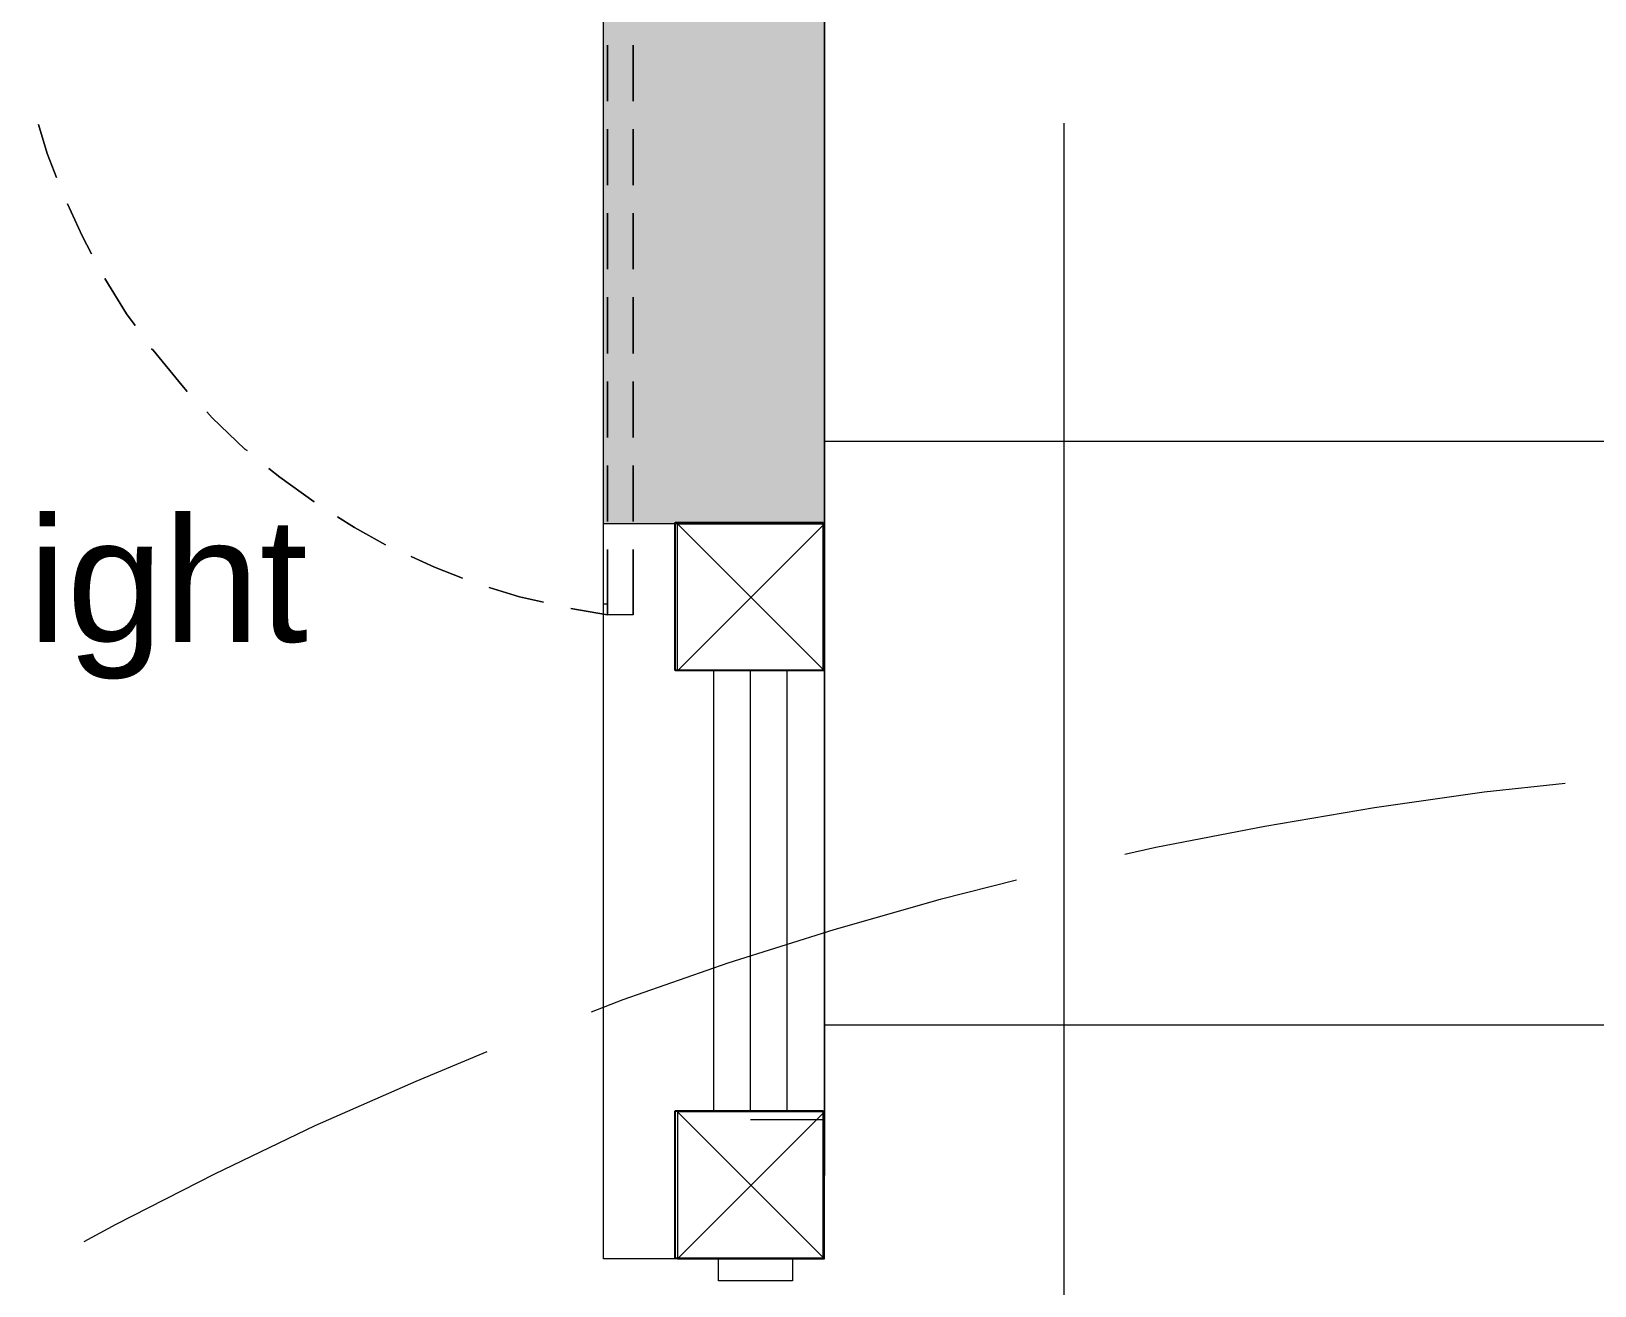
# Model space of a CAD drawing. Header units: millimetres. Extents: x -5841 to 140562, y 1006 to 102310.
# Drawn here: x 101710 to 103836, y 12008 to 13714 of the extents above; entities that cross this region are included whole.
import ezdxf

# ---------------------------------------------------------------- set-up
doc = ezdxf.new("R2010")
doc.units = ezdxf.units.MM
doc.header["$LTSCALE"] = 10
doc.layers.add('PDF18_0', color=7, linetype='Continuous')
doc.layers.add('PDF18_Text', color=7, linetype='Continuous')
doc.layers.add('PDF18_KD - WALL - LOADBEARING', color=7, linetype='Continuous', true_color=0xc0ab87)
doc.styles.add('PDF ArialMT', font='arial.ttf')
picture_1 = doc.add_image_def('image18.png', size_in_pixel=(64, 64))
picture_2 = doc.add_image_def('image20.png', size_in_pixel=(64, 64))

msp = doc.modelspace()

# ---------------------------------------------------------------- linework, layer by layer
at = {"layer": 'PDF18_0', "lineweight": 0}
for points in [[(102588.53374, 13773.6321), (102788.55367, 13973.65203), (102788.55367, 12157.59802), (102788.55367, 13973.65203), (103787.59504, 13973.65203), (102788.55367, 13973.65203), (102788.55367, 13044.45889), (102487.99462, 13044.45889), (102487.99462, 14293.26061), (102787.49537, 14293.26061)], [(102588.53374, 12244.37915), (102788.55367, 12044.35922), (102487.99462, 12044.35922), (102487.99462, 14198.01302)], [(102588.53374, 12844.43896), (102788.55367, 13044.45889), (102487.99462, 13044.45889)], [(102588.53374, 13044.45889), (102788.55367, 12844.43896)], [(102638.27414, 12244.37915), (102638.27414, 12844.43896)], [(102688.01455, 12244.37915), (102688.01455, 12844.43896)], [(102737.75496, 12244.37915), (102737.75496, 12844.43896)], [(102588.53374, 12044.35922), (102788.55367, 12244.37915)], [(102745.1631, 12044.35922), (102745.1631, 12014.72664), (102644.62398, 12014.72664), (102644.62398, 12044.35922)]]:
    msp.add_lwpolyline(points, dxfattribs=at)
at = {"layer": 'PDF18_0', "color": 0, "lineweight": 0, "true_color": 0x939598}
for points in [[(102493.28615, 13695.31741), (102493.28615, 13619.11934)], [(102528.21026, 13619.11934), (102528.21026, 13695.31741)], [(101744.00512, 13515.4053), (101731.30544, 13548.21281), (101719.66407, 13587.37015), (101731.30544, 13548.21281)], [(102493.28615, 13581.02031), (102493.28615, 13504.82224)], [(102528.21026, 13504.82224), (102528.21026, 13581.02031)], [(101791.62892, 13411.69126), (101778.92924, 13436.03231), (101758.82141, 13479.42288), (101778.92924, 13436.03231)], [(102493.28615, 13466.7232), (102493.28615, 13390.52513)], [(102528.21026, 13390.52513), (102528.21026, 13466.7232)], [(101850.89408, 13314.32706), (101839.25271, 13330.20166), (101809.62013, 13377.82545), (101839.25271, 13330.20166)], [(102493.28615, 13352.4261), (102493.28615, 13276.22803)], [(102528.21026, 13276.22803), (102528.21026, 13352.4261)], [(101921.80062, 13224.37101), (101914.39247, 13232.83746), (101875.23513, 13280.46125), (101873.11852, 13282.57787), (101875.23513, 13280.46125), (101914.39247, 13232.83746)], [(102493.28615, 13238.12899), (102493.28615, 13161.93092)], [(102528.21026, 13161.93092), (102528.21026, 13238.12899)], [(102003.29022, 13143.93971), (102000.1153, 13146.05632), (101955.66643, 13188.38858), (101948.25828, 13196.85504), (101955.66643, 13188.38858), (102000.1153, 13146.05632)], [(102493.28615, 13123.83188), (102493.28615, 13047.63381)], [(102528.21026, 13047.63381), (102528.21026, 13123.83188)], [(102094.30458, 13074.09148), (102047.7391, 13107.95729), (102032.92281, 13119.59866), (102047.7391, 13107.95729)], [(102191.66879, 13015.88462), (102149.33652, 13039.16736), (102126.05378, 13053.98365), (102149.33652, 13039.16736)], [(102296.44113, 12970.37744), (102258.3421, 12985.19373), (102226.5929, 13000.01002), (102258.3421, 12985.19373)], [(102528.21026, 12920.63703), (102528.21026, 13009.53478)], [(102406.50501, 12937.56993), (102373.69751, 12944.97808), (102332.42356, 12957.67776), (102373.69751, 12944.97808)]]:
    msp.add_lwpolyline(points, close=True, dxfattribs=at)
at = {"layer": 'PDF18_0', "lineweight": 0}
for points in [[(102588.53374, 13044.45889), (102788.55367, 13044.45889), (102788.55367, 12844.43896), (102588.53374, 12844.43896)], [(102788.55367, 12044.35922), (102788.55367, 12244.37915), (102588.53374, 12244.37915), (102588.53374, 12044.35922)]]:
    msp.add_lwpolyline(points, close=True, dxfattribs=at)
at = {"layer": 'PDF18_0', "color": 0, "lineweight": 0, "true_color": 0x939598}
for points in [[(102528.21026, 12920.63703), (102493.28615, 12920.63703), (102443.54574, 12929.10348), (102493.28615, 12920.63703), (102493.28615, 13009.53478), (102493.28615, 12920.63703)], [(102688.01455, 12233.79609), (102788.55367, 12233.79609)]]:
    msp.add_lwpolyline(points, dxfattribs=at)
at = {"layer": 'PDF18_0', "color": 1, "lineweight": 0}
msp.add_lwpolyline([(102487.99462, 12935.45332), (102493.28615, 12935.45332)], dxfattribs=at)
at = {"layer": 'PDF18_0', "color": 6, "lineweight": 0}
for points in [[(103796.06149, 12690.98451), (103685.99761, 12679.34314), (103536.77639, 12658.17701), (103387.55517, 12632.77765), (103239.39226, 12604.20338), (103197.05999, 12594.67862)], [(103049.95539, 12559.7545), (102946.24135, 12533.29684), (102801.25335, 12492.02288), (102657.32366, 12446.5157), (102514.45228, 12396.77529), (102471.06171, 12379.84239)], [(102329.24864, 12325.86876), (102232.94274, 12285.65311), (102095.36289, 12225.32964), (101958.84135, 12159.71463), (101824.43642, 12090.92471), (101781.04585, 12067.64196)]]:
    msp.add_lwpolyline(points, dxfattribs=at)
at = {"layer": 'PDF18_KD - WALL - LOADBEARING', "color": 0, "lineweight": 0, "true_color": 0x636466}
for points in [[(103114.51208, 7874.63147), (103114.51208, 13589.48676)], [(102788.55367, 13156.63939), (105738.05399, 13156.63939)], [(102788.55367, 12362.90949), (105738.05399, 12362.90949)]]:
    msp.add_lwpolyline(points, dxfattribs=at)
at = {"layer": 'PDF18_KD - WALL - LOADBEARING', "color": 0, "true_color": 0xf26722, "transparency": 33554559}
for points in [[(102788.55367, 13773.6321), (102487.99462, 13773.6321), (102788.55367, 13044.45889)], [(102487.99462, 13773.6321), (102788.55367, 13044.45889), (102487.99462, 13044.45889)]]:
    msp.add_solid(points, dxfattribs=at)

# ---------------------------------------------------------------- texts
at = {"layer": 'PDF18_Text', "color": 1, "insert": (98753.39988, 12942.64022), "char_height": 168.9806551, "attachment_point": 4, "style": 'PDF ArialMT'}
msp.add_mtext('Floor to ceiling estimated height', dxfattribs=at)

# ---------------------------------------------------------------- pictures from other files: only their frames are drawn
at = {"layer": 'PDF18_KD - WALL - LOADBEARING', "color": 0, "true_color": 0xf8d731}
image = msp.add_image(picture_2, insert=(102786.76865, 12844.97942), size_in_units=(201.08632, 201.08632), rotation=90, dxfattribs=at)
image.dxf.flags = 15
image = msp.add_image(picture_1, insert=(102786.76865, 12044.86738), size_in_units=(201.08632, 201.08632), rotation=90, dxfattribs=at)
image.dxf.flags = 15

doc.saveas('drawing.dxf')
